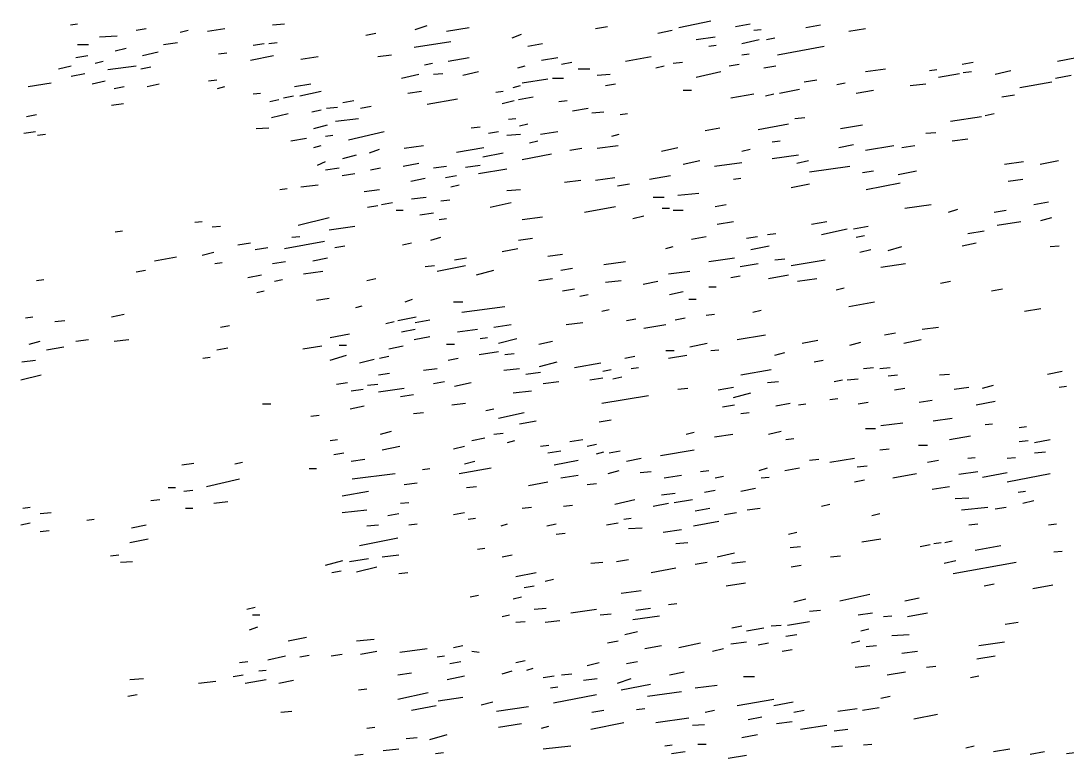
# Model space of a CAD drawing. Extents: x 0 to 599, y 0 to 600.
# Drawn here: x 151.8 to 361, y 303.7 to 451 of the extents above; entities that cross this region are included whole.
import ezdxf

# ---------------------------------------------------------------- set-up
doc = ezdxf.new("R2010")
doc.units = 0
doc.header["$MEASUREMENT"] = 0
doc.layers.add('LIMESTONE_FSET7', color=126, linetype='CONTINUOUS')

msp = doc.modelspace()

# ---------------------------------------------------------------- linework, layer by layer
at = {"layer": 'LIMESTONE_FSET7'}
for p, q in [((161.71, 450.23), (163.17, 450.42)), ((202.13, 450.23), (204.51, 450.42)), ((230.67, 449.3), (233.05, 450.05)), ((266.71, 449.49), (269.09, 449.86)), ((283.35, 449.67), (289.76, 450.98)), ((294.7, 449.86), (297.62, 450.42)), ((308.78, 449.67), (311.71, 450.23)), ((167.56, 447.8), (171.04, 447.99)), ((174.88, 449.11), (176.89, 449.49)), ((183.66, 448.74), (185.3, 449.11)), ((189.15, 448.92), (192.62, 449.49)), ((220.79, 448.17), (222.8, 448.55)), ((236.89, 448.92), (241.46, 449.67)), ((250.06, 447.61), (251.89, 448.36)), ((279.15, 448.55), (282.07, 449.11)), ((286.83, 447.24), (290.67, 447.8)), ((298.35, 449.11), (299.82, 449.3)), ((317.38, 448.92), (320.67, 449.49)), ((163.17, 446.3), (165.37, 446.3)), ((170.67, 444.99), (172.87, 445.55)), ((180.37, 446.3), (183.11, 446.68)), ((198.29, 446.12), (200.49, 446.49)), ((201.4, 446.49), (203.05, 446.68)), ((230.49, 445.74), (237.8, 446.86)), ((253.17, 445.93), (256.1, 446.49)), ((289.39, 445.93), (290.85, 446.12)), ((295.98, 446.49), (299.45, 447.24)), ((300.91, 447.24), (302.56, 447.61)), ((303.11, 444.24), (312.44, 445.93)), ((162.8, 443.68), (165.18, 444.06)), ((176.16, 444.06), (179.27, 444.81)), ((191.34, 444.43), (192.99, 444.62)), ((197.74, 443.12), (202.32, 444.06)), ((207.8, 443.31), (211.28, 443.87)), ((223.17, 443.87), (225.91, 444.24)), ((237.26, 442.93), (241.46, 443.68)), ((255.91, 443.12), (259.21, 443.68)), ((272.74, 442.93), (277.87, 443.87)), ((295.98, 444.24), (297.44, 444.43)), ((359.09, 442.93), (364.94, 444.06)), ((159.33, 441.44), (161.89, 442)), ((166.65, 442.56), (168.29, 442.93)), ((169.21, 441.25), (174.88, 442)), ((175.79, 441.44), (177.8, 441.81)), ((232.5, 442.18), (234.15, 442.56)), ((251.16, 441.62), (252.62, 442)), ((259.94, 442.37), (261.95, 442.75)), ((263.23, 441.44), (265.61, 441.44)), ((278.78, 441.62), (280.43, 442)), ((282.26, 442.56), (284.09, 442.75)), ((293.41, 442), (295.43, 442.37)), ((300.37, 441.62), (302.74, 442)), ((320.67, 440.87), (324.7, 441.44)), ((340.06, 442.37), (342.26, 442.75)), ((161.89, 439.94), (164.63, 440.5)), ((227.93, 439.56), (231.4, 440.31)), ((234.33, 440.31), (236.16, 440.5)), ((240.18, 440.12), (243.29, 440.87)), ((252.07, 438.63), (257.2, 439.38)), ((258.11, 439.56), (260.3, 439.56)), ((267.07, 440.12), (269.63, 440.31)), ((286.83, 439.75), (291.77, 440.87)), ((333.48, 441.06), (334.94, 441.25)), ((335.3, 439.75), (339.51, 440.5)), ((340.24, 440.69), (341.89, 440.87)), ((346.65, 440.31), (349.76, 441.06)), ((358.72, 439.56), (361.83, 440.12)), ((153.29, 437.88), (157.87, 438.63)), ((166.1, 438.44), (168.66, 439)), ((170.49, 437.5), (172.5, 437.88)), ((177.07, 437.88), (179.45, 438.44)), ((189.33, 439), (190.98, 439.19)), ((191.16, 437.5), (192.62, 437.88)), ((206.52, 437.88), (209.82, 438.44)), ((250.24, 437.69), (251.71, 438.07)), ((268.72, 438.07), (270.73, 438.44)), ((303.48, 436.57), (307.5, 437.32)), ((308.41, 438.81), (310.98, 439.19)), ((315, 438.25), (316.65, 438.63)), ((329.63, 438.07), (332.74, 438.44)), ((351.59, 437.69), (357.99, 438.81)), ((198.29, 436.38), (199.76, 436.57)), ((201.59, 434.88), (203.41, 435.26)), ((204.33, 435.63), (206.34, 436.01)), ((207.62, 436.01), (211.83, 436.94)), ((229.21, 436.57), (231.95, 436.94)), ((233.05, 434.32), (239.09, 435.44)), ((246.77, 436.76), (248.23, 436.94)), ((251.34, 435.26), (254.27, 435.82)), ((284.27, 437.13), (285.91, 437.13)), ((293.78, 435.63), (298.35, 436.38)), ((300.73, 436.01), (302.38, 436.38)), ((318.84, 436.57), (322.32, 437.13)), ((347.93, 435.82), (350.49, 436.19)), ((169.94, 434.13), (172.32, 434.51)), ((210, 432.82), (211.83, 433.2)), ((212.93, 433.57), (215.12, 433.76)), ((216.22, 434.7), (218.41, 435.07)), ((219.7, 433.57), (221.89, 433.95)), ((248.05, 434.51), (250.43, 435.07)), ((259.39, 434.88), (261.04, 435.07)), ((262.13, 433.01), (265.24, 433.57)), ((152.93, 431.89), (154.94, 432.26)), ((201.95, 431.7), (205.24, 432.45)), ((214.76, 430.95), (219.33, 431.51)), ((249.33, 431.33), (250.79, 431.51)), ((265.98, 432.64), (268.35, 432.82)), ((271.65, 432.26), (273.11, 432.45)), ((306.59, 431.51), (308.6, 431.7)), ((337.68, 430.95), (343.9, 431.89)), ((344.63, 432.07), (346.46, 432.45)), ((152.38, 428.52), (154.76, 428.89)), ((198.84, 429.45), (201.4, 429.64)), ((210.37, 429.45), (213.11, 430.2)), ((217.32, 427.21), (224.45, 428.89)), ((241.83, 429.64), (243.66, 429.83)), ((245.3, 428.52), (247.32, 428.89)), ((251.52, 430.02), (253.17, 430.39)), ((255.73, 428.33), (259.21, 428.89)), ((288.66, 429.08), (291.59, 429.64)), ((299.27, 429.27), (305.3, 430.39)), ((315.73, 429.45), (320.12, 430.2)), ((155.12, 428.14), (156.77, 428.33)), ((205.79, 427.02), (208.9, 427.58)), ((212.74, 427.96), (214.21, 428.14)), ((248.96, 428.14), (251.71, 428.33)), ((253.54, 426.65), (255.18, 427.02)), ((270, 427.96), (271.46, 428.33)), ((302.01, 426.83), (303.66, 427.02)), ((332.74, 428.52), (334.76, 428.71)), ((338.05, 427.02), (341.16, 427.39)), ((210.37, 425.71), (211.83, 426.08)), ((221.52, 424.59), (223.54, 425.34)), ((228.48, 425.52), (232.32, 426.08)), ((238.9, 424.77), (244.39, 425.71)), ((261.59, 425.15), (263.96, 425.52)), ((267.07, 425.52), (271.28, 426.08)), ((279.88, 424.96), (283.17, 425.71)), ((295.98, 424.96), (297.62, 425.34)), ((315.37, 425.71), (318.29, 426.27)), ((320.67, 425.15), (326.34, 426.08)), ((327.99, 425.71), (330.55, 426.08)), ((211.1, 422.15), (212.74, 422.9)), ((216.22, 423.46), (218.96, 424.21)), ((244.21, 423.84), (248.23, 424.59)), ((252.07, 423.28), (257.93, 424.4)), ((284.27, 422.34), (287.56, 423.09)), ((290.49, 421.97), (295.98, 422.71)), ((302.01, 423.46), (307.32, 424.21)), ((306.95, 422.53), (309.33, 423.09)), ((348.48, 422.34), (352.32, 422.9)), ((355.61, 422.34), (359.27, 423.09)), ((212.74, 421.22), (215.49, 421.59)), ((216.04, 420.09), (218.6, 420.47)), ((221.71, 421.22), (223.72, 421.59)), ((228.29, 421.97), (231.4, 422.53)), ((234.33, 421.59), (236.89, 421.97)), ((240.73, 421.78), (243.66, 422.15)), ((243.29, 420.47), (248.96, 421.4)), ((309.51, 420.84), (317.56, 421.97)), ((320.12, 420.66), (322.32, 421.03)), ((327.26, 420.28), (330.91, 421.03)), ((229.76, 418.97), (232.68, 419.53)), ((236.71, 419.72), (238.9, 420.09)), ((260.49, 418.78), (263.78, 419.16)), ((266.71, 419.16), (270.55, 419.72)), ((271.1, 418.03), (273.48, 418.41)), ((277.5, 419.34), (281.71, 420.09)), ((294.33, 419.34), (295.79, 419.53)), ((305.85, 417.66), (309.51, 418.41)), ((320.85, 417.29), (327.62, 418.6)), ((349.21, 418.97), (352.13, 419.34)), ((203.6, 417.29), (205.06, 417.47)), ((207.8, 417.85), (211.28, 418.22)), ((220.43, 416.91), (223.54, 417.29)), ((237.8, 417.85), (239.45, 418.22)), ((248.96, 417.1), (251.71, 417.29)), ((283.17, 416.16), (287.38, 416.54)), ((223.9, 414.29), (226.1, 414.66)), ((229.94, 415.41), (232.87, 415.79)), ((235.79, 415.04), (237.62, 415.23)), ((245.67, 413.73), (249.88, 414.66)), ((278.23, 415.79), (280.43, 415.79)), ((290.67, 413.92), (292.87, 414.29)), ((328.54, 413.54), (333.84, 414.29)), ((354.33, 414.29), (357.26, 414.85)), ((221.16, 413.73), (223.17, 414.1)), ((226.83, 413.17), (228.29, 413.17)), ((231.59, 412.23), (234.33, 412.61)), ((264.51, 412.79), (270.73, 413.92)), ((280.06, 413.54), (281.52, 413.54)), ((282.26, 413.17), (284.27, 413.17)), ((337.32, 412.79), (339.15, 413.35)), ((346.46, 412.79), (348.84, 413.17)), ((186.59, 410.73), (188.05, 410.92)), ((207.26, 410.17), (213.48, 411.67)), ((235.43, 411.29), (236.89, 411.48)), ((252.07, 411.29), (256.1, 411.86)), ((274.21, 411.48), (276.4, 412.04)), ((291.04, 410.36), (294.33, 410.92)), ((309.88, 410.36), (312.99, 410.92)), ((347.01, 410.17), (351.77, 410.92)), ((355.79, 411.11), (357.99, 411.67)), ((170.67, 408.86), (172.13, 409.05)), ((190.06, 409.8), (191.71, 409.98)), ((205.98, 407.74), (207.62, 407.93)), ((213.48, 409.24), (218.6, 409.98)), ((285.91, 407.36), (288.84, 407.93)), ((296.89, 407.55), (299.09, 407.93)), ((301.1, 408.3), (302.74, 408.49)), ((311.89, 408.3), (317.01, 409.42)), ((318.29, 409.42), (321.22, 409.98)), ((318.84, 407.74), (320.49, 408.11)), ((341.16, 408.49), (344.45, 409.05)), ((195.18, 406.24), (197.74, 406.61)), ((204.51, 405.49), (212.56, 406.99)), ((214.57, 405.68), (216.59, 406.05)), ((228.11, 406.24), (229.94, 406.61)), ((233.78, 407.18), (235.79, 407.74)), ((251.34, 407.18), (254.09, 407.55)), ((280.79, 405.49), (282.26, 405.87)), ((297.8, 405.3), (301.46, 406.05)), ((325.24, 405.12), (327.99, 405.87)), ((340.06, 406.05), (342.8, 406.61)), ((357.62, 405.87), (359.45, 406.05)), ((178.54, 403.06), (182.93, 403.81)), ((188.05, 404.18), (190.43, 404.74)), ((198.66, 405.3), (201.22, 405.68)), ((248.05, 404.93), (251.16, 405.49)), ((257.2, 403.99), (260.12, 404.37)), ((319.57, 404.74), (321.77, 405.3)), ((190.61, 402.5), (192.07, 402.68)), ((202.13, 402.5), (204.7, 402.87)), ((210.18, 403.06), (213.11, 403.62)), ((232.68, 401.93), (234.51, 402.12)), ((235.06, 401), (240.73, 402.12)), ((238.54, 403.24), (240.91, 403.62)), ((268.35, 402.31), (272.74, 402.87)), ((289.39, 402.87), (294.51, 403.62)), ((295.61, 401.93), (299.27, 402.5)), ((302.56, 403.24), (304.57, 403.43)), ((305.85, 402.12), (312.62, 403.24)), ((323.78, 401.75), (328.72, 402.5)), ((174.88, 400.81), (176.71, 401.19)), ((197.2, 399.69), (199.94, 400.25)), ((208.35, 400.44), (212.2, 401)), ((242.93, 400.25), (246.4, 401.19)), ((259.76, 401.19), (262.13, 401.56)), ((281.34, 400.44), (285.55, 401)), ((293.78, 399.69), (295.61, 400.06)), ((301.28, 399.5), (305.3, 400.25)), ((154.94, 399.13), (156.4, 399.31)), ((202.5, 398.94), (204.15, 399.31)), ((220.98, 399.13), (222.8, 399.5)), ((255.37, 399.13), (258.11, 399.5)), ((260.12, 397.07), (262.5, 397.44)), ((268.72, 398.75), (271.83, 399.13)), ((276.22, 398.38), (279.15, 398.94)), ((289.39, 397.82), (290.85, 397.82)), ((307.13, 398.94), (310.98, 399.5)), ((314.82, 397.25), (316.46, 397.63)), ((335.67, 398.56), (337.68, 398.94)), ((345.91, 397.07), (348.11, 397.44)), ((199.02, 396.69), (200.49, 397.07)), ((210.91, 395.2), (213.48, 395.57)), ((228.66, 394.82), (230.12, 395.38)), ((263.6, 395.94), (265.24, 396.32)), ((281.52, 396.32), (284.27, 396.88)), ((285.37, 395.38), (286.83, 395.38)), ((218.78, 393.7), (220.06, 394.07)), ((238.35, 394.82), (240.18, 394.82)), ((240, 392.76), (248.6, 393.88)), ((267.99, 392.95), (269.45, 393.32)), ((317.38, 393.88), (322.5, 394.82)), ((352.5, 392.95), (355.79, 393.51)), ((152.74, 391.64), (154.21, 391.83)), ((169.94, 391.83), (172.5, 392.39)), ((227.2, 391.08), (230.85, 391.83)), ((230.67, 390.7), (233.6, 391.26)), ((272.93, 391.08), (274.76, 391.45)), ((282.62, 391.26), (284.63, 391.64)), ((288.84, 392.2), (290.49, 392.39)), ((298.17, 392.76), (299.82, 393.14)), ((158.6, 390.89), (160.61, 391.08)), ((191.71, 389.77), (193.54, 390.14)), ((224.82, 390.51), (226.46, 390.89)), ((227.93, 388.83), (230.67, 389.39)), ((239.09, 388.83), (243.11, 389.39)), ((246.4, 389.77), (249.88, 390.33)), ((260.85, 390.33), (264.15, 390.7)), ((276.4, 389.58), (280.79, 390.33)), ((332.01, 389.39), (335.3, 389.77)), ((162.8, 386.96), (165.37, 387.33)), ((170.49, 386.96), (173.41, 387.33)), ((213.66, 387.71), (217.5, 388.46)), ((230.49, 387.33), (233.6, 387.89)), ((243.66, 387.52), (245.12, 387.71)), ((247.32, 386.58), (250.98, 387.52)), ((295.06, 387.33), (300.73, 388.27)), ((308.05, 386.58), (311.16, 387.15)), ((324.51, 388.27), (326.71, 388.64)), ((328.35, 386.58), (331.83, 387.33)), ((153.48, 386.4), (155.67, 386.96)), ((156.95, 385.27), (160.43, 385.83)), ((190.98, 385.27), (193.17, 385.65)), ((208.17, 385.46), (212.01, 386.02)), ((215.49, 386.21), (216.95, 386.21)), ((225.37, 385.46), (228.29, 386.02)), ((236.89, 386.4), (238.54, 386.4)), ((243.48, 384.34), (247.32, 384.9)), ((255.37, 386.4), (258.11, 386.96)), ((280.79, 385.09), (282.44, 385.09)), ((285.55, 385.83), (289.02, 386.58)), ((289.76, 385.09), (291.4, 385.27)), ((317.56, 386.21), (319.76, 386.77)), ((152.01, 382.84), (154.76, 383.21)), ((188.23, 383.59), (189.7, 383.78)), ((213.66, 383.21), (216.95, 384.15)), ((219.51, 382.65), (222.44, 383.4)), ((223.54, 383.59), (225.37, 383.96)), ((237.26, 383.21), (239.27, 383.59)), ((248.6, 384.34), (250.43, 384.52)), ((255.55, 381.9), (259.02, 382.84)), ((272.56, 383.59), (274.57, 383.96)), ((281.34, 383.59), (285, 384.15)), ((302.56, 384.15), (304.57, 384.71)), ((310.43, 382.84), (312.26, 383.21)), ((232.32, 381.15), (235.06, 381.53)), ((248.41, 381.15), (251.52, 381.53)), ((252.8, 380.41), (255.73, 380.78)), ((262.5, 381.72), (267.8, 382.65)), ((268.17, 380.97), (269.82, 381.34)), ((273.84, 381.53), (275.3, 381.72)), ((295.79, 380.22), (301.83, 381.34)), ((320.3, 381.53), (322.32, 381.72)), ((323.6, 381.53), (325.61, 381.72)), ((357.07, 380.41), (360, 380.97)), ((151.83, 379.28), (155.85, 380.22)), ((214.94, 378.35), (217.13, 378.72)), ((223.35, 380.22), (225.55, 380.59)), ((234.33, 378.53), (236.52, 378.91)), ((238.54, 377.97), (241.83, 378.72)), ((256.28, 378.53), (259.39, 378.91)), ((265.61, 379.28), (268.17, 379.66)), ((270.18, 379.47), (272.01, 379.84)), ((301.1, 378.72), (303.29, 378.91)), ((314.45, 378.91), (316.1, 379.28)), ((317.01, 379.28), (319.21, 379.47)), ((325.24, 380.03), (327.07, 380.22)), ((335.49, 380.22), (337.5, 380.41)), ((217.87, 377.04), (220.24, 377.41)), ((221.16, 378.16), (223.17, 378.35)), ((223.35, 376.85), (228.48, 377.6)), ((250.24, 376.66), (253.9, 377.04)), ((283.17, 377.41), (285.18, 377.6)), ((291.22, 377.22), (294.33, 377.78)), ((294.33, 375.73), (297.8, 376.66)), ((326.52, 377.22), (328.54, 377.6)), ((338.41, 377.41), (341.34, 377.78)), ((344.09, 377.6), (346.28, 378.16)), ((359.45, 377.78), (360.91, 377.97)), ((227.74, 375.91), (230.3, 376.29)), ((237.99, 374.23), (240.73, 374.6)), ((267.99, 374.6), (277.32, 376.1)), ((302.74, 374.04), (305.67, 374.6)), ((313.54, 375.35), (315.18, 375.54)), ((319.21, 374.42), (321.22, 374.79)), ((331.46, 374.79), (334.02, 375.16)), ((342.8, 374.23), (346.65, 374.98)), ((200.12, 374.42), (201.77, 374.42)), ((217.68, 373.48), (220.43, 374.04)), ((230.3, 372.54), (232.32, 372.73)), ((244.76, 373.1), (246.4, 373.48)), ((247.32, 371.61), (252.44, 372.73)), ((292.13, 373.85), (294.51, 374.23)), ((295.79, 372.54), (297.44, 372.73)), ((307.32, 374.23), (308.78, 374.42)), ((209.82, 371.98), (211.46, 372.17)), ((251.52, 370.48), (254.82, 371.05)), ((267.44, 370.86), (269.82, 371.23)), ((323.78, 370.11), (328.17, 370.67)), ((334.21, 371.05), (338.05, 371.61)), ((344.63, 370.3), (346.1, 370.48)), ((223.72, 368.42), (225.91, 368.99)), ((246.4, 368.42), (248.23, 368.61)), ((284.82, 368.42), (286.46, 368.8)), ((290.49, 367.86), (294.15, 368.42)), ((301.28, 368.42), (303.84, 368.99)), ((320.67, 369.55), (322.68, 369.55)), ((351.4, 369.73), (352.87, 369.92)), ((213.66, 367.11), (215.12, 367.3)), ((242.01, 367.11), (244.57, 367.68)), ((249.15, 366.74), (250.61, 367.11)), ((255.73, 365.99), (257.38, 366.18)), ((261.59, 366.93), (264.15, 367.3)), ((265.06, 365.99), (266.89, 366.37)), ((304.76, 367.3), (306.4, 367.49)), ((331.28, 366.18), (333.11, 366.18)), ((337.5, 367.3), (341.71, 368.05)), ((351.4, 366.93), (353.23, 367.11)), ((354.51, 366.74), (357.62, 367.3)), ((214.39, 364.31), (216.4, 364.68)), ((224.09, 365.24), (227.56, 365.99)), ((238.35, 365.43), (240.55, 365.99)), ((257.2, 364.68), (259.76, 365.05)), ((266.89, 364.49), (268.35, 364.87)), ((269.45, 364.68), (271.65, 365.05)), ((279.7, 364.12), (286.46, 365.24)), ((323.6, 365.24), (325.43, 365.43)), ((354.51, 364.68), (356.71, 364.87)), ((184.02, 362.25), (186.4, 362.62)), ((194.63, 362.43), (196.1, 362.81)), ((217.87, 363), (220.61, 363.37)), ((240.55, 362.43), (242.56, 363)), ((258.48, 362.25), (263.23, 363.18)), ((272.93, 363), (275.85, 363.56)), ((309.51, 363.18), (311.34, 363.37)), ((313.54, 362.81), (318.48, 363.56)), ((319.02, 361.87), (321.04, 362.06)), ((333.11, 362.81), (335.3, 363.18)), ((341.16, 363.56), (342.62, 363.74)), ((349.02, 363.56), (350.67, 363.74)), ((209.45, 361.5), (210.91, 361.5)), ((218.05, 359.44), (226.65, 360.56)), ((232.13, 361.31), (233.6, 361.5)), ((239.45, 360.56), (245.85, 361.68)), ((259.76, 359.63), (263.23, 360.19)), ((269.27, 360.56), (271.46, 361.12)), ((275.67, 360.75), (277.87, 360.94)), ((280.43, 359.63), (283.9, 360.19)), ((287.74, 360.94), (289.39, 361.12)), ((290.67, 359.63), (292.32, 360)), ((299.45, 361.12), (301.1, 361.68)), ((299.82, 359.63), (301.46, 359.81)), ((304.57, 361.12), (307.5, 361.68)), ((326.16, 359.63), (330.91, 360.56)), ((339.33, 360.37), (343.17, 360.94)), ((344.09, 359.81), (349.02, 360.75)), ((349.02, 358.88), (357.62, 360.56)), ((181.28, 357.75), (182.74, 357.75)), ((188.96, 357.94), (195.55, 359.44)), ((228.48, 358.32), (231.04, 358.69)), ((240.91, 357.75), (242.93, 357.94)), ((253.35, 358.13), (257.2, 358.88)), ((265.06, 358.32), (266.89, 358.5)), ((318.48, 358.88), (320.49, 359.25)), ((334.02, 357.38), (337.5, 357.94)), ((184.39, 357), (186.22, 357.19)), ((216.04, 356.07), (221.34, 357)), ((279.88, 356.26), (282.62, 356.63)), ((288.48, 356.82), (290.67, 357.19)), ((295.79, 357), (298.72, 357.57)), ((338.6, 355.51), (341.34, 355.69)), ((351.22, 356.82), (352.68, 357)), ((152.2, 353.63), (153.66, 353.82)), ((177.8, 355.13), (179.63, 355.32)), ((184.76, 353.63), (186.22, 353.63)), ((190.43, 354.57), (193.17, 354.95)), ((227.74, 354.57), (229.39, 354.76)), ((252.07, 353.63), (253.9, 353.82)), ((260.3, 354.01), (262.13, 354.2)), ((270.55, 354.38), (274.57, 355.32)), ((278.23, 354.01), (281.34, 354.57)), ((282.44, 354.76), (286.1, 355.32)), ((286.65, 353.07), (289.57, 353.63)), ((297.07, 353.26), (299.63, 353.63)), ((311.89, 354.01), (313.54, 354.38)), ((339.88, 353.26), (345.18, 353.82)), ((346.65, 353.45), (348.84, 353.82)), ((352.13, 354.57), (354.33, 355.13)), ((155.67, 352.51), (157.87, 352.7)), ((216.04, 352.7), (220.98, 353.26)), ((225.18, 352.14), (227.38, 352.51)), ((238.35, 352.32), (240.55, 352.7)), ((241.28, 351.39), (242.74, 351.58)), ((272.38, 351.39), (273.84, 351.58)), ((292.5, 352.32), (294.88, 352.7)), ((321.95, 352.14), (323.6, 352.51)), ((151.83, 350.27), (153.66, 350.64)), ((165, 351.2), (166.46, 351.39)), ((173.96, 349.7), (176.89, 350.27)), ((220.98, 350.08), (223.35, 350.27)), ((229.39, 350.27), (231.04, 350.45)), ((247.87, 350.08), (249.15, 350.45)), ((257.01, 350.08), (258.84, 350.45)), ((268.9, 350.27), (271.28, 350.64)), ((273.29, 349.52), (276.04, 349.7)), ((280.24, 348.77), (283.9, 349.33)), ((286.28, 350.08), (291.4, 351.01)), ((341.34, 350.27), (343.17, 350.45)), ((357.26, 350.27), (358.9, 350.45)), ((155.67, 348.95), (157.5, 349.14)), ((173.6, 346.71), (177.26, 347.46)), ((219.51, 346.15), (227.2, 347.64)), ((258.84, 348.39), (260.67, 348.58)), ((305.3, 348.39), (306.95, 348.77)), ((319.94, 346.9), (323.78, 347.46)), ((243.11, 345.4), (244.57, 345.59)), ((282.8, 346.52), (285.18, 346.71)), ((305.67, 345.77), (307.68, 345.96)), ((331.65, 345.96), (333.66, 346.33)), ((334.39, 346.52), (335.85, 346.71)), ((336.59, 346.71), (338.05, 347.08)), ((342.62, 345.21), (347.74, 346.15)), ((169.76, 344.09), (171.4, 344.27)), ((212.74, 342.22), (216.22, 343.15)), ((217.5, 342.96), (221.34, 343.53)), ((224.09, 343.9), (227.38, 344.27)), ((248.05, 343.9), (250.06, 344.27)), ((270.91, 342.96), (273.29, 343.34)), ((291.04, 343.9), (294.51, 344.65)), ((313.72, 343.9), (315.73, 344.09)), ((336.4, 342.59), (338.78, 343.15)), ((358.35, 344.84), (360, 345.02)), ((171.77, 342.78), (174.15, 342.96)), ((214.02, 340.72), (215.85, 341.09)), ((218.96, 340.9), (222.99, 341.84)), ((265.79, 342.59), (268.17, 342.78)), ((277.87, 340.72), (282.8, 341.65)), ((286.65, 342.4), (289.02, 342.78)), ((293.96, 342.59), (296.71, 342.96)), ((305.85, 341.84), (307.87, 342.22)), ((338.23, 340.53), (350.85, 342.78)), ((227.38, 340.53), (229.21, 340.72)), ((250.79, 339.97), (254.82, 340.72)), ((256.65, 339.03), (258.29, 339.41)), ((252.44, 337.72), (254.45, 338.1)), ((271.83, 336.6), (275.85, 337.16)), ((292.87, 338.1), (296.71, 338.66)), ((344.45, 338.1), (346.46, 338.47)), ((354.15, 337.54), (358.17, 338.28)), ((241.65, 335.85), (243.29, 336.22)), ((250.24, 335.48), (251.89, 335.85)), ((306.4, 334.91), (308.78, 335.48)), ((315.55, 335.1), (321.59, 336.41)), ((328.54, 335.1), (331.46, 335.66)), ((197.01, 333.42), (198.66, 333.79)), ((254.45, 333.42), (256.83, 333.6)), ((261.77, 332.67), (266.89, 333.42)), ((274.76, 333.23), (277.68, 333.6)), ((281.34, 334.35), (282.99, 334.54)), ((309.51, 333.04), (311.71, 333.23)), ((319.21, 332.29), (322.13, 332.67)), ((329.09, 331.92), (333.11, 332.67)), ((198.11, 332.29), (199.57, 332.29)), ((248.05, 331.92), (249.51, 332.29)), ((250.79, 330.8), (252.62, 330.98)), ((256.65, 330.8), (259.57, 331.17)), ((267.62, 332.29), (269.82, 332.48)), ((274.21, 331.36), (279.51, 332.11)), ((305.12, 330.23), (309.51, 330.98)), ((324.33, 331.92), (325.98, 332.11)), ((348.66, 330.42), (351.22, 330.8)), ((197.56, 329.3), (199.21, 329.86)), ((272.56, 328.36), (275.12, 328.92)), ((293.96, 329.67), (295.98, 330.05)), ((296.89, 329.11), (300.37, 329.67)), ((301.83, 330.05), (303.84, 330.23)), ((319.76, 329.11), (321.4, 329.49)), ((205.24, 327.05), (208.9, 327.8)), ((218.96, 327.05), (222.44, 327.43)), ((269.09, 326.68), (271.28, 327.05)), ((283.35, 325.74), (287.74, 326.68)), ((293.78, 326.49), (296.89, 326.86)), ((299.27, 326.3), (301.28, 326.68)), ((304.76, 327.99), (306.95, 328.36)), ((317.93, 326.68), (319.57, 327.05)), ((325.98, 328.17), (329.45, 328.36)), ((343.35, 326.12), (348.48, 326.86)), ((207.62, 323.87), (209.45, 324.24)), ((213.84, 324.06), (216.04, 324.43)), ((219.7, 324.43), (222.99, 324.99)), ((227.56, 324.81), (233.05, 325.55)), ((238.35, 325.74), (240.18, 326.12)), ((242.01, 324.99), (243.48, 324.81)), ((276.59, 325.55), (279.88, 326.12)), ((290.12, 324.99), (292.32, 325.55)), ((304.02, 324.99), (306.04, 325.37)), ((320.85, 325.93), (322.87, 326.12)), ((327.99, 324.62), (331.1, 324.99)), ((195.55, 322.75), (197.2, 322.93)), ((201.22, 323.31), (204.7, 324.06)), ((235.06, 323.87), (236.52, 324.06)), ((237.62, 322.56), (239.82, 322.93)), ((250.79, 322.75), (252.62, 323.12)), ((265.06, 322.18), (267.44, 322.75)), ((272.93, 322.56), (275.12, 322.93)), ((318.66, 321.81), (321.59, 322.18)), ((342.99, 323.49), (346.65, 324.06)), ((194.27, 319.94), (196.28, 320.31)), ((199.39, 321.06), (200.85, 321.25)), ((227.2, 320.31), (229.94, 320.69)), ((237.07, 319.38), (240.55, 320.12)), ((248.05, 320.5), (250.06, 321.06)), ((252.99, 321.25), (254.27, 321.62)), ((256.28, 319.75), (258.48, 320.12)), ((259.94, 320.31), (261.95, 320.5)), ((281.52, 320.31), (284.45, 320.87)), ((325.06, 320.31), (328.72, 320.87)), ((332.93, 321.81), (334.76, 322)), ((341.71, 319.75), (343.35, 320.12)), ((173.6, 319.38), (176.34, 319.56)), ((187.32, 318.63), (190.79, 319)), ((196.65, 318.63), (200.85, 319.38)), ((203.41, 318.63), (206.34, 319.19)), ((264.33, 319.19), (267.07, 319.56)), ((271.1, 318.63), (273.84, 319.56)), ((271.83, 317.32), (277.68, 318.44)), ((286.65, 317.69), (291.04, 318.25)), ((296.34, 319.94), (298.54, 319.94)), ((173.23, 316.01), (175.06, 316.38)), ((219.33, 317.32), (220.98, 317.5)), ((227.2, 315.44), (233.23, 316.76)), ((257.74, 317.69), (259.21, 317.88)), ((258.29, 314.7), (266.89, 316.38)), ((277.13, 316.01), (283.9, 316.94)), ((323.78, 315.63), (325.61, 316.01)), ((229.94, 313.2), (234.88, 314.13)), ((235.24, 315.07), (240.18, 315.82)), ((243.84, 314.32), (246.22, 314.88)), ((246.95, 313.01), (253.35, 313.95)), ((295.06, 314.13), (302.38, 315.44)), ((302.38, 314.13), (306.22, 314.88)), ((203.78, 312.82), (205.98, 313.01)), ((265.98, 312.82), (268.35, 313.2)), ((274.94, 313.39), (276.59, 313.57)), ((278.78, 310.76), (285.37, 311.7)), ((288.66, 312.82), (290.49, 313.2)), ((297.26, 311.33), (300, 311.89)), ((306.4, 312.82), (308.41, 313.2)), ((315.18, 313.01), (319.02, 313.57)), ((320.12, 313.2), (323.41, 313.76)), ((330.37, 311.51), (335.12, 312.45)), ((220.98, 309.64), (222.62, 309.83)), ((247.32, 309.83), (251.89, 310.58)), ((255.91, 309.64), (257.38, 310.02)), ((265.79, 309.45), (272.38, 310.76)), ((286.1, 310.2), (288.48, 310.39)), ((302.93, 310.58), (306.04, 310.95)), ((307.68, 309.45), (312.99, 310.2)), ((228.84, 307.58), (231.04, 307.77)), ((233.6, 307.39), (237.07, 308.33)), ((295.98, 307.77), (299.09, 308.33)), ((314.45, 309.08), (317.2, 309.45)), ((224.27, 305.15), (227.38, 305.52)), ((256.28, 305.52), (261.77, 306.08)), ((280.61, 306.08), (282.07, 306.27)), ((287.2, 306.46), (288.84, 306.46)), ((313.9, 305.9), (316.1, 306.08)), ((320.3, 306.27), (321.95, 306.46)), ((340.79, 305.71), (342.44, 306.08)), ((346.28, 304.96), (349.57, 305.52)), ((218.6, 304.21), (220.24, 304.4)), ((234.7, 304.59), (236.34, 304.77)), ((281.89, 304.59), (284.63, 304.96)), ((293.23, 303.65), (296.89, 304.21)), ((353.6, 304.4), (356.52, 304.96)), ((360.91, 304.59), (362.56, 304.77))]:
    msp.add_line(p, q, dxfattribs=at)

doc.saveas('drawing.dxf')
